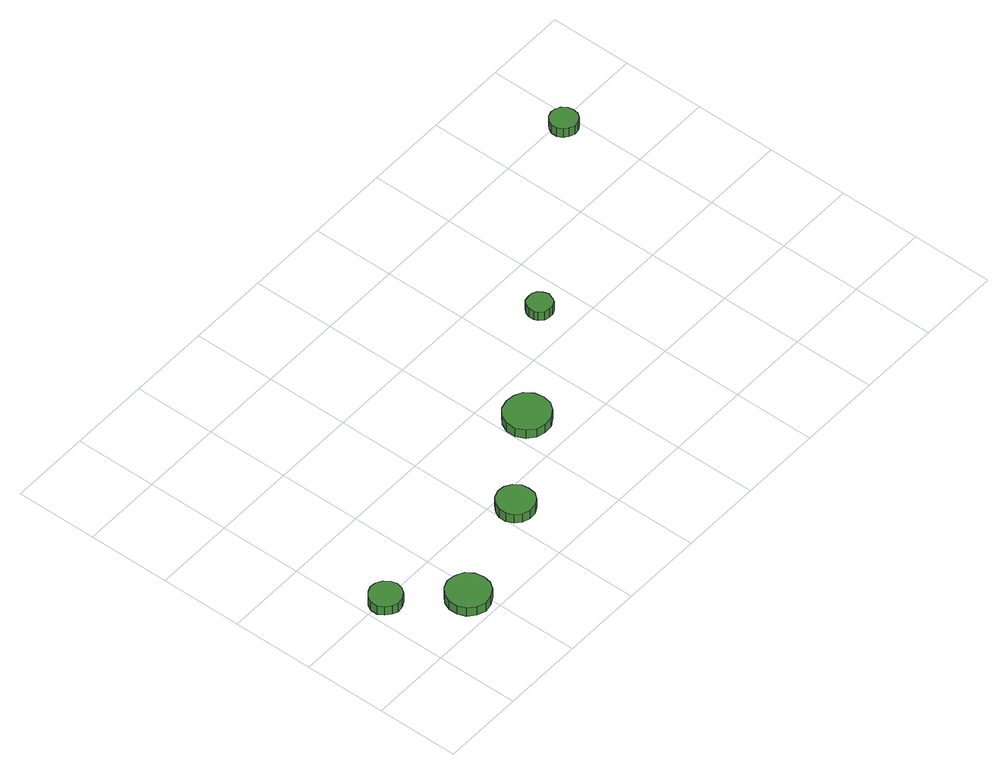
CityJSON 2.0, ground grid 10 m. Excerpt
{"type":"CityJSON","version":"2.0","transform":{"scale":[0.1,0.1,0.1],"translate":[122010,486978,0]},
"CityObjects":{
"tree1":{"type":"SolitaryVegetationObject","attributes":{"function":"something"},"geometry":[{"type":"MultiSurface","lod":"1","boundaries":[[[0,1,2,3,4,5,6,7,8,9,10,11,12,13,14]],[[15,16,17,18,19,20,21,22,23,24,25,26,27,28,29]],[[0,29,28,1]],[[1,28,27,2]],[[2,27,26,3]],[[3,26,25,4]],[[4,25,24,5]],[[5,24,23,6]],[[6,23,22,7]],[[7,22,21,8]],[[8,21,20,9]],[[9,20,19,10]],[[10,19,18,11]],[[11,18,17,12]],[[12,17,16,13]],[[13,16,15,14]],[[14,15,29,0]]]}]},
"tree2":{"type":"SolitaryVegetationObject","attributes":{"function":"something"},"geometry":[{"type":"MultiSurface","lod":"1","boundaries":[[[30,31,32,33,34,35,36,37,38,39,40,41,42,43,44]],[[45,46,47,48,49,50,51,52,53,54,55,56,57,58,59]],[[30,59,58,31]],[[31,58,57,32]],[[32,57,56,33]],[[33,56,55,34]],[[34,55,54,35]],[[35,54,53,36]],[[36,53,52,37]],[[37,52,51,38]],[[38,51,50,39]],[[39,50,49,40]],[[40,49,48,41]],[[41,48,47,42]],[[42,47,46,43]],[[43,46,45,44]],[[44,45,59,30]]]}]},
"tree3":{"type":"SolitaryVegetationObject","attributes":{"function":"something"},"geometry":[{"type":"MultiSurface","lod":"1","boundaries":[[[60,61,62,63,64,65,66,67,68,69,70,71,72,73,74]],[[75,76,77,78,79,80,81,82,83,84,85,86,87,88,89]],[[60,89,88,61]],[[61,88,87,62]],[[62,87,86,63]],[[63,86,85,64]],[[64,85,84,65]],[[65,84,83,66]],[[66,83,82,67]],[[67,82,81,68]],[[68,81,80,69]],[[69,80,79,70]],[[70,79,78,71]],[[71,78,77,72]],[[72,77,76,73]],[[73,76,75,74]],[[74,75,89,60]]]}]},
"tree4":{"type":"SolitaryVegetationObject","attributes":{"function":"something"},"geometry":[{"type":"MultiSurface","lod":"1","boundaries":[[[90,91,92,93,94,95,96,97,98,99,100,101,102,103,104]],[[105,106,107,108,109,110,111,112,113,114,115,116,117,118,119]],[[90,119,118,91]],[[91,118,117,92]],[[92,117,116,93]],[[93,116,115,94]],[[94,115,114,95]],[[95,114,113,96]],[[96,113,112,97]],[[97,112,111,98]],[[98,111,110,99]],[[99,110,109,100]],[[100,109,108,101]],[[101,108,107,102]],[[102,107,106,103]],[[103,106,105,104]],[[104,105,119,90]]]}]},
"tree5":{"type":"SolitaryVegetationObject","attributes":{"function":"something"},"geometry":[{"type":"MultiSurface","lod":"1","boundaries":[[[120,121,122,123,124,125,126,127,128,129,130,131,132,133,134]],[[135,136,137,138,139,140,141,142,143,144,145,146,147,148,149]],[[120,149,148,121]],[[121,148,147,122]],[[122,147,146,123]],[[123,146,145,124]],[[124,145,144,125]],[[125,144,143,126]],[[126,143,142,127]],[[127,142,141,128]],[[128,141,140,129]],[[129,140,139,130]],[[130,139,138,131]],[[131,138,137,132]],[[132,137,136,133]],[[133,136,135,134]],[[134,135,149,120]]]}]},
"tree6":{"type":"SolitaryVegetationObject","attributes":{"function":"something"},"geometry":[{"type":"MultiSurface","lod":"1","boundaries":[[[150,151,152,153,154,155,156,157,158,159,160,161,162,163,164]],[[165,166,167,168,169,170,171,172,173,174,175,176,177,178,179]],[[150,179,178,151]],[[151,178,177,152]],[[152,177,176,153]],[[153,176,175,154]],[[154,175,174,155]],[[155,174,173,156]],[[156,173,172,157]],[[157,172,171,158]],[[158,171,170,159]],[[159,170,169,160]],[[160,169,168,161]],[[161,168,167,162]],[[162,167,166,163]],[[163,166,165,164]],[[164,165,179,150]]]}]}
},
"vertices":[
[46,98,19],[44,105,19],[39,112,19],[32,116,19],[24,117,19],[17,114,19],[11,109,19],[7,102,19],[7,93,19],[11,86,19],[17,81,19],[24,78,19],[32,79,19],[39,83,19],[44,90,19],[44,90,6],[39,83,6],[32,79,6],[24,78,6],[17,81,6],[11,86,6],[7,93,6],[7,102,6],[11,109,6],[17,114,6],[24,117,6],[32,116,6],[39,112,6],[44,105,6],[46,98,6],
[111,31,21],[109,42,21],[103,51,21],[93,56,21],[82,58,21],[72,54,21],[64,47,21],[60,37,21],[60,26,21],[64,16,21],[72,9,21],[82,5,21],[93,7,21],[103,12,21],[109,21,21],[109,21,8],[103,12,8],[93,7,8],[82,5,8],[72,9,8],[64,16,8],[60,26,8],[60,37,8],[64,47,8],[72,54,8],[82,58,8],[93,56,8],[103,51,8],[109,42,8],[111,31,8],
[241,76,22],[240,85,22],[234,93,22],[226,98,22],[217,99,22],[208,96,22],[201,89,22],[197,81,22],[197,72,22],[201,63,22],[208,57,22],[217,54,22],[226,55,22],[234,59,22],[240,67,22],[240,67,9],[234,59,9],[226,55,9],[217,54,9],[208,57,9],[201,63,9],[197,72,9],[197,81,9],[201,89,9],[208,96,9],[217,99,9],[226,98,9],[234,93,9],[240,85,9],[241,76,9],
[356,150,20],[354,161,20],[347,171,20],[337,176,20],[326,177,20],[315,174,20],[306,166,20],[301,156,20],[301,144,20],[306,134,20],[315,126,20],[326,123,20],[337,124,20],[347,130,20],[354,139,20],[354,139,7],[347,130,7],[337,124,7],[326,123,7],[315,126,7],[306,134,7],[301,144,7],[301,156,7],[306,166,7],[315,174,7],[326,177,7],[337,176,7],[347,171,7],[354,161,7],[356,150,7],
[476,242,20],[474,248,20],[471,253,20],[465,256,20],[459,256,20],[453,255,20],[448,250,20],[446,245,20],[446,238,20],[448,233,20],[453,228,20],[459,227,20],[465,227,20],[471,230,20],[474,235,20],[474,235,7],[471,230,7],[465,227,7],[459,227,7],[453,228,7],[448,233,7],[446,238,7],[446,245,7],[448,250,7],[453,255,7],[459,256,7],[465,256,7],[471,253,7],[474,248,7],[476,242,7],
[702,394,19],[701,400,19],[697,406,19],[691,409,19],[685,410,19],[678,408,19],[673,403,19],[670,397,19],[670,390,19],[673,384,19],[678,380,19],[685,377,19],[691,378,19],[697,381,19],[701,387,19],[701,387,6],[697,381,6],[691,378,6],[685,377,6],[678,380,6],[673,384,6],[670,390,6],[670,397,6],[673,403,6],[678,408,6],[685,410,6],[691,409,6],[697,406,6],[701,400,6],[702,394,6]
]}
